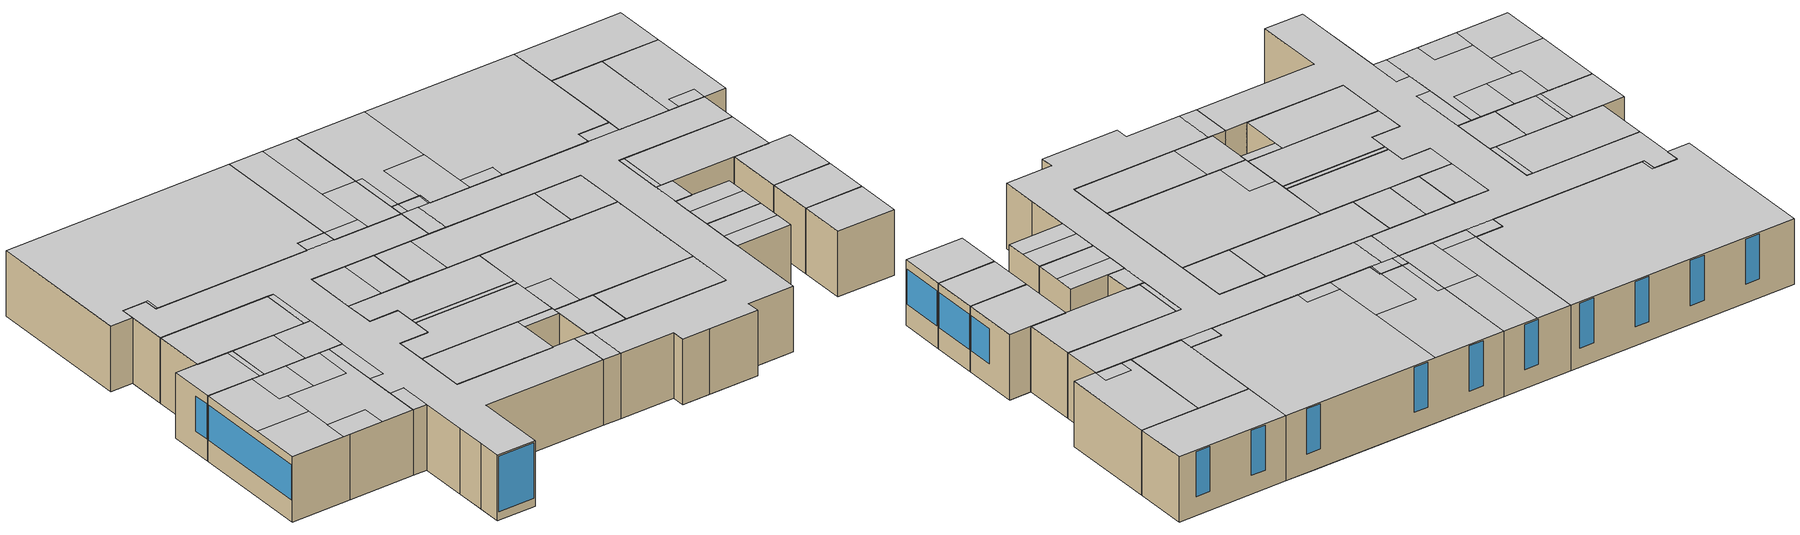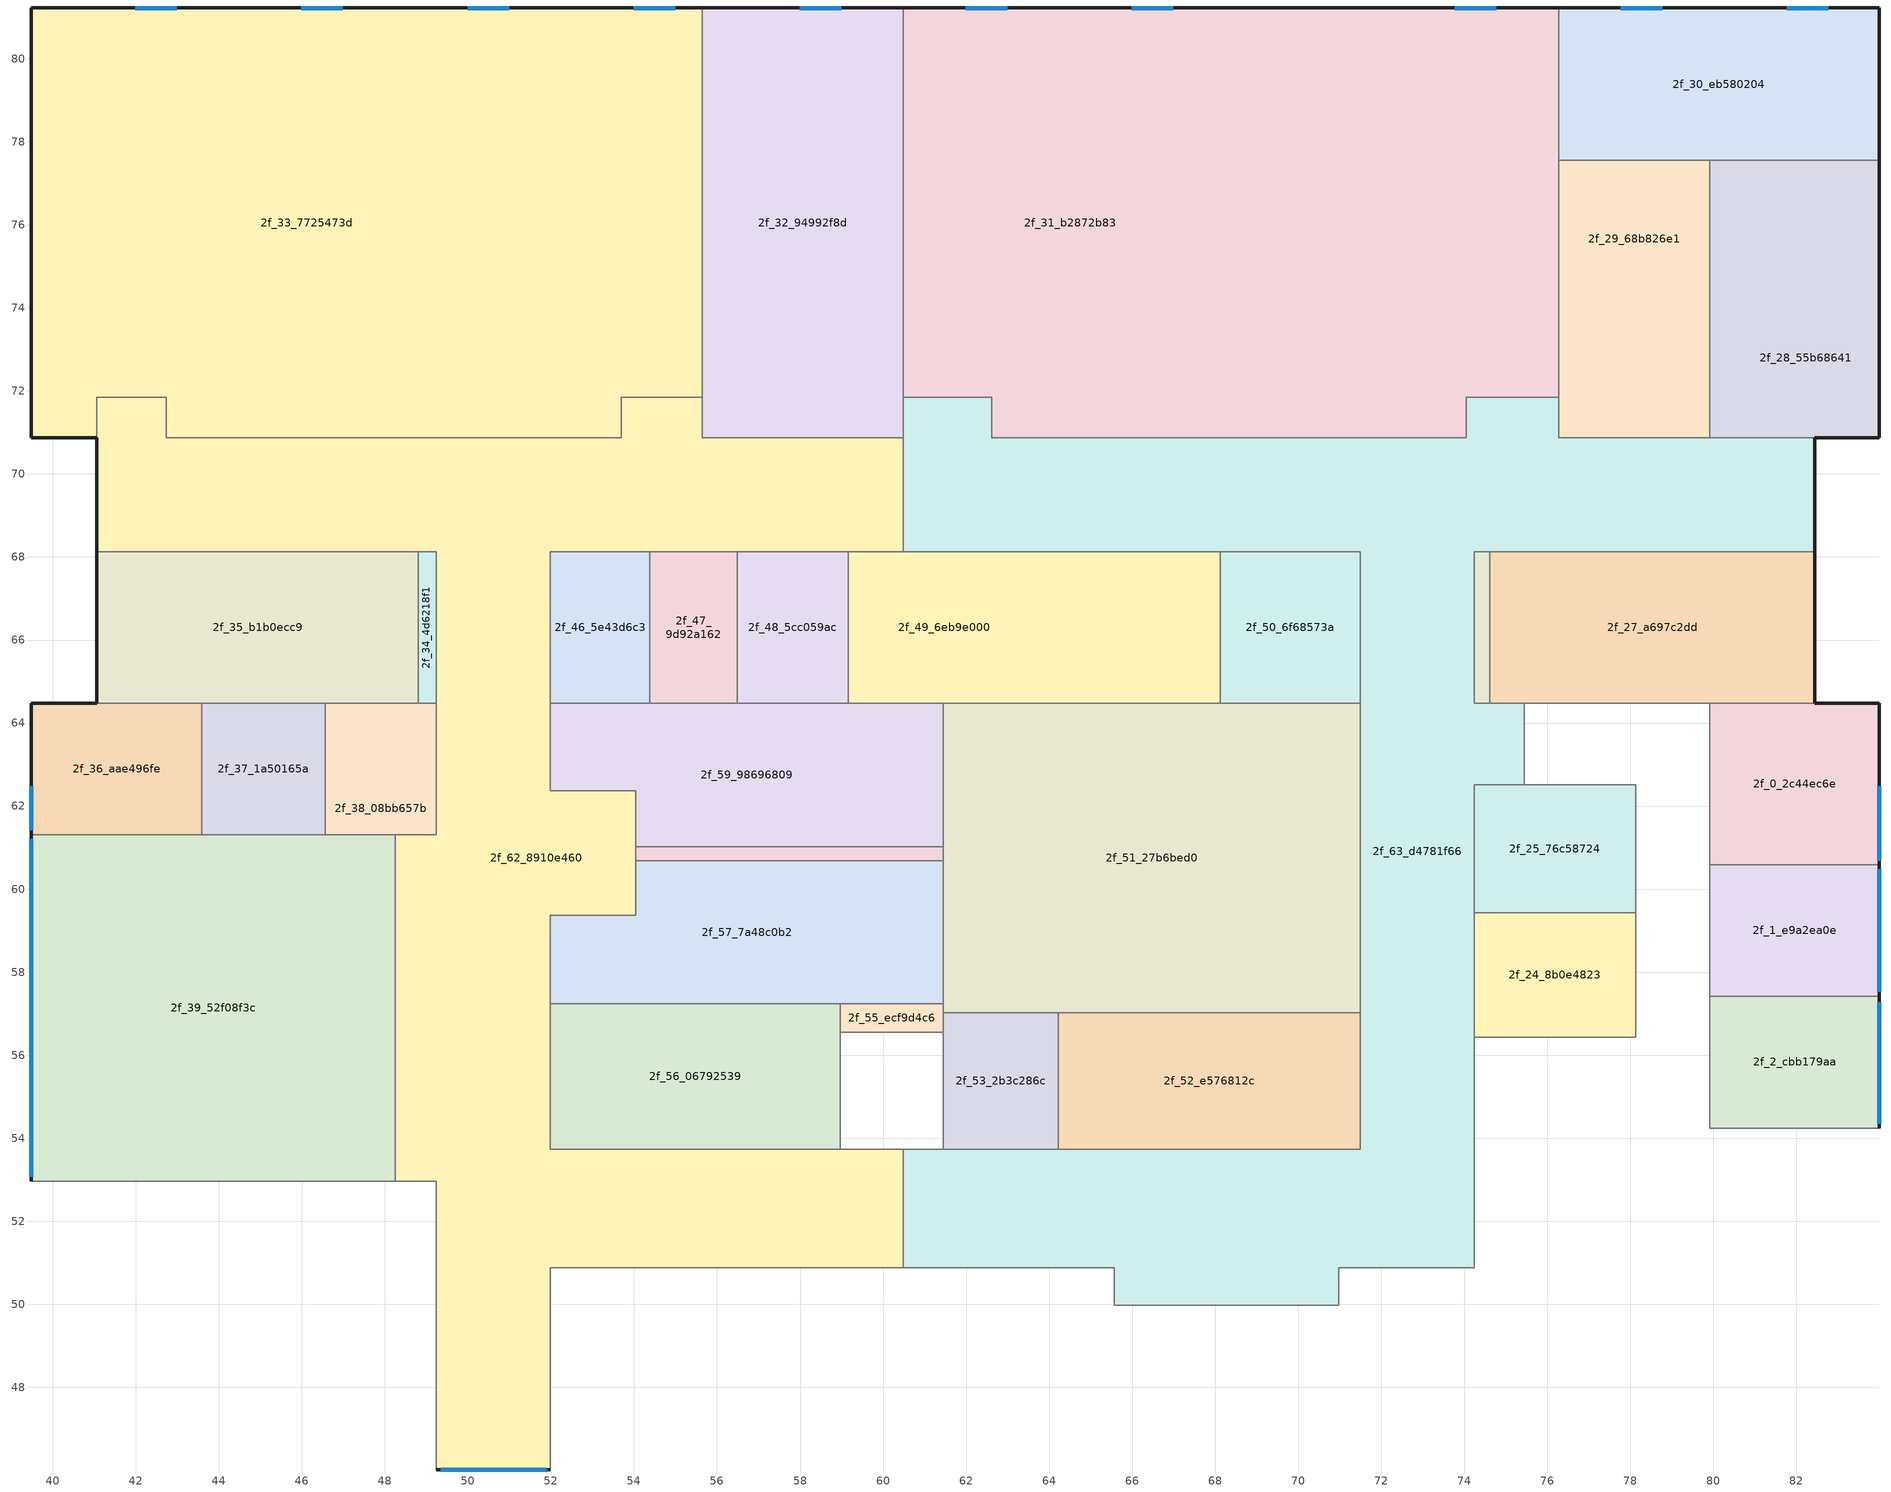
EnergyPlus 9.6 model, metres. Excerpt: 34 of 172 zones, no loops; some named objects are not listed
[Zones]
2f_0_2c44ec6e
 floor to 1f_14_69643016 (Generic Interior Floor): 83.99,64.48 83.99,60.58 79.92,60.58 79.92,64.48 z4.5
 wall outside (Generic Exterior Wall): 83.99,60.58 83.99,64.48 82.45,64.48 z4.5:9
 wall to 2f_66_c43f06d3 (Generic Interior Wall): 79.92,64.48 79.92,60.58 z4.5:9
 wall to 2f_27_a697c2dd (Generic Interior Wall): 82.45,64.48 79.92,64.48 z4.5:9
 wall to 2f_1_e9a2ea0e (Generic Interior Wall): 79.92,60.58 83.99,60.58 z4.5:9
 window (Generic Double Pane): 83.99,60.68 83.99,62.48 z6:8.4
 ceiling to 3f_7_b5a89e39 (Generic Interior Ceiling): 79.92,64.48 79.92,60.58 83.99,60.58 83.99,64.48 z9
2f_1_e9a2ea0e
 floor to 1f_14_69643016 (Generic Interior Floor): 83.99,60.58 83.99,57.42 79.92,57.42 79.92,60.58 z4.5
 wall outside (Generic Exterior Wall): 83.99,57.42 83.99,60.58 z4.5:9
 wall to 2f_66_c43f06d3 (Generic Interior Wall): 79.92,60.58 79.92,57.42 z4.5:9
 wall to 2f_2_cbb179aa (Generic Interior Wall): 79.92,57.42 83.99,57.42 z4.5:9
 window (Generic Double Pane): 83.99,57.52 83.99,60.48 z6:8.4
 ceiling to 3f_7_b5a89e39 (Generic Interior Ceiling): 79.92,60.58 79.92,57.42 83.99,57.42 83.99,60.58 z9
2f_24_8b0e4823
 floor to 1f_14_69643016 (Generic Interior Floor): 78.13,59.43 78.13,56.43 74.24,56.43 74.24,59.43 z4.5
 wall to 2f_23_38d9b98e (Generic Interior Wall): 74.24,56.43 78.13,56.43 z4.5:9
 wall to 2f_66_c43f06d3 (Generic Interior Wall): 78.13,56.43 78.13,59.43 z4.5:9
 wall to 2f_63_d4781f66 (Generic Interior Wall): 74.24,59.43 74.24,56.43 z4.5:9
 wall to 2f_25_76c58724 (Generic Interior Wall): 78.13,59.43 74.24,59.43 z4.5:9
 ceiling to 3f_15_cd5c4195 (Generic Interior Ceiling): 74.24,57.76 74.24,56.43 78.13,56.43 78.13,57.76 z9
 ceiling to 3f_14_a84b4bba (Generic Interior Ceiling): 74.24,59.43 74.24,57.76 78.13,57.76 78.13,59.43 z9
2f_25_76c58724
 floor to 1f_14_69643016 (Generic Interior Floor): 78.13,62.52 78.13,59.43 74.24,59.43 74.24,62.52 z4.5
 wall to 2f_66_c43f06d3 (Generic Interior Wall): 78.13,59.43 78.13,62.52 75.44,62.52 z4.5:9
 wall to 2f_63_d4781f66 (Generic Interior Wall): 75.44,62.52 74.24,62.52 74.24,59.43 z4.5:9
 ceiling to 3f_14_a84b4bba (Generic Interior Ceiling): 74.24,61.11 74.24,59.43 78.13,59.43 78.13,61.11 z9
 ceiling to 3f_13_a8339ffe (Generic Interior Ceiling): 74.24,62.52 74.24,61.11 78.13,61.11 78.13,62.52 z9
2f_26_f5a73eac
 floor to 1f_0_721d632a (Generic Interior Floor): 74.61,68.12 74.61,64.48 74.24,64.48 74.24,68.12 z4.5
 wall to 2f_63_d4781f66 (Generic Interior Wall): 74.61,68.12 74.24,68.12 74.24,64.48 74.61,64.48 z4.5:9
 wall to 2f_27_a697c2dd (Generic Interior Wall): 74.61,64.48 74.61,68.12 z4.5:9
 ceiling to 3f_12_142ff9e6 (Generic Interior Ceiling): 74.24,68.12 74.24,64.48 74.61,64.48 74.61,68.12 z9
2f_27_a697c2dd
 floor to 1f_9_00f1136c (Generic Interior Floor): 82.45,68.12 82.45,64.48 74.61,64.48 74.61,68.12 z4.5
 wall outside (Generic Exterior Wall): 82.45,64.48 82.45,68.12 z4.5:9
 wall to 2f_66_c43f06d3 (Generic Interior Wall): 75.44,64.48 79.92,64.48 z4.5:9
 wall to 2f_63_d4781f66 (Generic Interior Wall): 82.45,68.12 74.61,68.12 / 74.61,64.48 75.44,64.48 z4.5:9
 ceiling to 3f_6_537cc057 (Generic Interior Ceiling): 74.61,68.12 74.61,64.48 82.45,64.48 82.45,68.12 z9
2f_28_55b68641
 floor to 1f_8_ad89cbb2 (Generic Interior Floor): 80.46,74.72 80.46,70.87 79.92,70.87 79.92,74.72 z4.5
 floor to 1f_7_2f79a048 (Generic Interior Floor): 83.99,74.72 83.99,70.87 80.46,70.87 80.46,74.72 z4.5
 floor to 1f_2_740bd7d4 (Generic Interior Floor): 83.99,77.55 83.99,74.72 79.92,74.72 79.92,77.55 z4.5
 wall outside (Generic Exterior Wall): 82.45,70.87 83.99,70.87 83.99,77.55 z4.5:9
 wall to 2f_63_d4781f66 (Generic Interior Wall): 79.92,70.87 82.45,70.87 z4.5:9
 wall to 2f_30_eb580204 (Generic Interior Wall): 83.99,77.55 79.92,77.55 z4.5:9
 wall to 2f_29_68b826e1 (Generic Interior Wall): 79.92,77.55 79.92,70.87 z4.5:9
 ceiling to 3f_70_3918eaf2 (Generic Interior Ceiling): 80.59,71.85 80.59,70.87 82.45,70.87 82.45,71.85 z9
 ceiling to 3f_4_bc392ee3 (Generic Interior Ceiling): 79.92,77.55 79.92,70.87 80.59,70.87 80.59,71.85 82.45,71.85 82.45,70.87 83.99,70.87 83.99,77.55 z9
2f_29_68b826e1
 floor to 1f_8_ad89cbb2 (Generic Interior Floor): 79.92,74.72 79.92,70.87 77.31,70.87 77.31,74.72 z4.5
 floor to 1f_2_740bd7d4 (Generic Interior Floor): 79.92,77.55 79.92,74.72 77.31,74.72 77.31,73.77 76.27,73.77 76.27,77.55 z4.5
 floor to 1f_1_b5ef0d72 (Generic Interior Floor): 77.31,73.77 77.31,70.87 76.27,70.87 76.27,73.77 z4.5
 wall to 2f_63_d4781f66 (Generic Interior Wall): 76.27,71.85 76.27,70.87 79.92,70.87 z4.5:9
 wall to 2f_31_b2872b83 (Generic Interior Wall): 76.27,77.55 76.27,71.85 z4.5:9
 wall to 2f_30_eb580204 (Generic Interior Wall): 79.92,77.55 76.27,77.55 z4.5:9
 ceiling to 3f_4_bc392ee3 (Generic Interior Ceiling): 76.27,77.55 76.27,70.87 79.92,70.87 79.92,77.55 z9
2f_2_cbb179aa
 floor to 1f_14_69643016 (Generic Interior Floor): 83.99,57.42 83.99,54.24 79.92,54.24 79.92,57.42 z4.5
 wall outside (Generic Exterior Wall): 83.99,54.24 83.99,57.42 z4.5:9
 wall to 2f_66_c43f06d3 (Generic Interior Wall): 79.92,57.42 79.92,54.24 z4.5:9
 wall to 2f_3_d0e357ac (Generic Interior Wall): 79.92,54.24 83.99,54.24 z4.5:9
 window (Generic Double Pane): 83.99,54.34 83.99,57.28 z6:8.4
 ceiling to 3f_28_66fc2f61 (Generic Interior Ceiling): 79.92,57.42 79.92,54.24 83.99,54.24 83.99,57.42 z9
2f_30_eb580204
 floor to 1f_2_740bd7d4 (Generic Interior Floor): 83.99,81.22 83.99,77.55 76.27,77.55 76.27,81.22 z4.5
 wall outside (Generic Exterior Wall): 83.99,77.55 83.99,81.22 76.27,81.22 z4.5:9
 wall to 2f_31_b2872b83 (Generic Interior Wall): 76.27,81.22 76.27,77.55 z4.5:9
 window (Generic Double Pane): 78.77,81.22 77.77,81.22 / 82.77,81.22 81.77,81.22 z5.8:8.9
 ceiling to 3f_4_bc392ee3 (Generic Interior Ceiling): 76.27,81.22 76.27,77.55 83.99,77.55 83.99,81.22 z9
2f_31_b2872b83
 floor outside (Generic Exposed Floor): 74.24,81.22 74.24,79.75 68.52,79.75 68.52,81.22 z4.5
 floor to 1f_24_c97268db (Generic Interior Floor): 74.24,79.75 74.24,71.85 74.05,71.85 74.05,70.87 71.49,70.87 71.49,79.75 z4.5; 68.52,71.85 68.52,70.87 66.47,70.87 66.47,71.85 z4.5
 floor to 1f_5_2b956f26 (Generic Interior Floor): 71.49,76.05 71.49,70.87 68.52,70.87 68.52,76.05 z4.5
 floor to 1f_4_7acfb50a (Generic Interior Floor): 71.49,79.75 71.49,76.05 68.52,76.05 68.52,79.75 z4.5
 floor to 1f_3_eda9d2f8 (Generic Interior Floor): 68.52,81.22 68.52,71.85 66.47,71.85 66.47,70.87 62.61,70.87 62.61,71.85 60.49,71.85 60.49,81.22 z4.5
 floor to 1f_2_740bd7d4 (Generic Interior Floor): 76.27,81.22 76.27,73.77 74.24,73.77 74.24,81.22 z4.5
 floor to 1f_1_b5ef0d72 (Generic Interior Floor): 76.27,73.77 76.27,71.85 74.24,71.85 74.24,73.77 z4.5
 wall outside (Generic Exterior Wall): 76.27,81.22 60.49,81.22 z4.5:9
 wall to 2f_63_d4781f66 (Generic Interior Wall): 60.49,71.85 62.61,71.85 62.61,70.87 74.05,70.87 74.05,71.85 76.27,71.85 z4.5:9
 wall to 2f_32_94992f8d (Generic Interior Wall): 60.49,81.22 60.49,71.85 z4.5:9
 window (Generic Double Pane): 66.99,81.22 65.99,81.22 / 74.77,81.22 73.77,81.22 / 62.99,81.22 61.99,81.22 z5.8:8.9
 ceiling to 3f_69_bcc2ee22 (Generic Interior Ceiling): 62.52,75.33 62.52,71.85 62.61,71.85 62.61,70.87 65.45,70.87 65.45,75.33 z9
 ceiling to 3f_5_6fecf3f8 (Generic Interior Ceiling): 60.49,75.33 60.49,71.85 60.96,71.85 60.96,75.33 z9
 ceiling to 3f_4_bc392ee3 (Generic Interior Ceiling): 65.45,81.22 65.45,71.85 67.86,71.85 67.86,70.87 74.05,70.87 74.05,71.85 76.27,71.85 76.27,81.22 z9
 ceiling to 3f_3_fd6c4bbb (Generic Interior Ceiling): 60.49,81.22 60.49,75.33 60.96,75.33 60.96,71.85 62.52,71.85 62.52,75.33 65.45,75.33 65.45,81.22 z9
 ceiling to 3f_70_3918eaf2 (Generic Interior Ceiling): 65.45,71.85 65.45,70.87 67.86,70.87 67.86,71.85 z9
2f_32_94992f8d
 floor to 1f_3_eda9d2f8 (Generic Interior Floor): 60.49,81.22 60.49,70.87 55.64,70.87 55.64,81.22 z4.5
 wall outside (Generic Exterior Wall): 60.49,81.22 55.64,81.22 z4.5:9
 wall to 2f_63_d4781f66 (Generic Interior Wall): 60.49,70.87 60.49,71.85 z4.5:9
 wall to 2f_62_8910e460 (Generic Interior Wall): 55.64,71.85 55.64,70.87 60.49,70.87 z4.5:9
 wall to 2f_33_7725473d (Generic Interior Wall): 55.64,81.22 55.64,71.85 z4.5:9
 window (Generic Double Pane): 58.99,81.22 57.99,81.22 z5.8:8.9
 ceiling to 3f_68_425eadfa (Generic Interior Ceiling): 55.64,71.85 55.64,70.87 58.07,70.87 58.07,71.85 z9
 ceiling to 3f_5_6fecf3f8 (Generic Interior Ceiling): 58.07,75.33 58.07,70.87 60.49,70.87 60.49,75.33 z9
 ceiling to 3f_3_fd6c4bbb (Generic Interior Ceiling): 58.07,81.22 58.07,75.33 60.49,75.33 60.49,81.22 z9
 ceiling to 3f_0_60ae3111 (Generic Interior Ceiling): 55.64,81.22 55.64,71.85 58.07,71.85 58.07,81.22 z9
2f_33_7725473d
 floor to 1f_28_cb51183d (Generic Interior Floor): 53.69,71.85 53.69,70.87 51.02,70.87 51.02,71.85 z4.5
 floor to 1f_16_c1127ea2 (Generic Interior Floor): 52.75,81.22 52.75,71.85 51.02,71.85 51.02,70.87 42.73,70.87 42.73,71.85 41.06,71.85 41.06,70.87 39.49,70.87 39.49,81.22 z4.5
 floor to 1f_3_eda9d2f8 (Generic Interior Floor): 55.64,81.22 55.64,71.85 52.75,71.85 52.75,81.22 z4.5
 wall outside (Generic Exterior Wall): 55.64,81.22 39.49,81.22 39.49,70.87 41.06,70.87 z4.5:9
 wall to 2f_62_8910e460 (Generic Interior Wall): 41.06,70.87 41.06,71.85 42.73,71.85 42.73,70.87 53.69,70.87 53.69,71.85 55.64,71.85 z4.5:9
 window (Generic Double Pane): 54.99,81.22 53.99,81.22 / 46.99,81.22 45.99,81.22 / 50.99,81.22 49.99,81.22 / 42.99,81.22 41.99,81.22 z5.8:8.9
 ceiling to 3f_68_425eadfa (Generic Interior Ceiling): 42.73,71.85 42.73,70.87 42.89,70.87 42.89,71.85 z9
 ceiling to 3f_0_60ae3111 (Generic Interior Ceiling): 39.49,81.22 39.49,70.87 41.06,70.87 41.06,71.85 42.89,71.85 42.89,70.87 53.69,70.87 53.69,71.85 55.64,71.85 55.64,81.22 z9
2f_34_4d6218f1
 floor to 1f_18_df39de07 (Generic Interior Floor): 49.24,68.12 49.24,64.48 48.8,64.48 48.8,68.12 z4.5
 wall to 2f_62_8910e460 (Generic Interior Wall): 49.24,64.48 49.24,68.12 48.8,68.12 z4.5:9
 wall to 2f_38_08bb657b (Generic Interior Wall): 48.8,64.48 49.24,64.48 z4.5:9
 wall to 2f_35_b1b0ecc9 (Generic Interior Wall): 48.8,68.12 48.8,64.48 z4.5:9
 ceiling to 3f_53_30296aea (Generic Interior Ceiling): 48.8,68.12 48.8,64.48 49.24,64.48 49.24,68.12 z9
2f_35_b1b0ecc9
 floor to 1f_17_e9d198da (Generic Interior Floor): 48.8,68.12 48.8,64.48 41.06,64.48 41.06,68.12 z4.5
 wall outside (Generic Exterior Wall): 41.06,68.12 41.06,64.48 z4.5:9
 wall to 2f_62_8910e460 (Generic Interior Wall): 48.8,68.12 41.06,68.12 z4.5:9
 wall to 2f_38_08bb657b (Generic Interior Wall): 46.56,64.48 48.8,64.48 z4.5:9
 wall to 2f_37_1a50165a (Generic Interior Wall): 43.59,64.48 46.56,64.48 z4.5:9
 wall to 2f_36_aae496fe (Generic Interior Wall): 41.06,64.48 43.59,64.48 z4.5:9
 ceiling to 3f_1_420a26d6 (Generic Interior Ceiling): 41.06,68.12 41.06,64.48 48.8,64.48 48.8,68.12 z9
2f_36_aae496fe
 floor to 1f_19_08eda893 (Generic Interior Floor): 43.59,64.48 43.59,61.31 39.49,61.31 39.49,64.48 z4.5
 wall outside (Generic Exterior Wall): 41.06,64.48 39.49,64.48 39.49,61.31 z4.5:9
 wall to 2f_39_52f08f3c (Generic Interior Wall): 39.49,61.31 43.59,61.31 z4.5:9
 wall to 2f_37_1a50165a (Generic Interior Wall): 43.59,61.31 43.59,64.48 z4.5:9
 window (Generic Double Pane): 39.49,62.48 39.49,61.41 z6:8.4
 ceiling to 3f_51_acb5e085 (Generic Interior Ceiling): 43.24,64.48 43.24,61.31 43.59,61.31 43.59,64.48 z9
 ceiling to 3f_2_65a14252 (Generic Interior Ceiling): 39.49,64.48 39.49,61.31 43.24,61.31 43.24,64.48 z9
2f_37_1a50165a
 floor to 1f_19_08eda893 (Generic Interior Floor): 46.56,64.48 46.56,61.31 43.59,61.31 43.59,64.48 z4.5
 wall to 2f_39_52f08f3c (Generic Interior Wall): 43.59,61.31 46.56,61.31 z4.5:9
 wall to 2f_38_08bb657b (Generic Interior Wall): 46.56,61.31 46.56,64.48 z4.5:9
 ceiling to 3f_51_acb5e085 (Generic Interior Ceiling): 43.59,64.48 43.59,61.31 46.56,61.31 46.56,64.48 z9
2f_38_08bb657b
 floor to 1f_28_cb51183d (Generic Interior Floor): 49.24,64.48 49.24,62.37 48.25,62.37 48.25,64.48 z4.5
 floor to 1f_19_08eda893 (Generic Interior Floor): 48.25,64.48 48.25,62.37 49.24,62.37 49.24,61.31 46.56,61.31 46.56,64.48 z4.5
 wall to 2f_62_8910e460 (Generic Interior Wall): 48.25,61.31 49.24,61.31 49.24,64.48 z4.5:9
 wall to 2f_39_52f08f3c (Generic Interior Wall): 46.56,61.31 48.25,61.31 z4.5:9
 ceiling to 3f_51_acb5e085 (Generic Interior Ceiling): 46.56,64.48 46.56,61.31 49.24,61.31 49.24,64.48 z9
2f_39_52f08f3c
 floor to 1f_19_08eda893 (Generic Interior Floor): 48.25,61.31 48.25,52.97 39.49,52.97 39.49,61.31 z4.5
 wall outside (Generic Exterior Wall): 39.49,61.31 39.49,52.97 z4.5:9
 wall to 2f_62_8910e460 (Generic Interior Wall): 48.25,52.97 48.25,61.31 z4.5:9
 wall to 2f_41_8b3202d1 (Generic Interior Wall): 43.69,52.97 48.25,52.97 z4.5:9
 wall to 2f_40_1e017a95 (Generic Interior Wall): 39.49,52.97 43.69,52.97 z4.5:9
 window (Generic Double Pane): 39.49,61.21 39.49,53.07 z6:8.4
 ceiling to 3f_52_56d197a9 (Generic Interior Ceiling): 45.14,61.31 45.14,58.57 47.52,58.57 47.52,61.31 z9
 ceiling to 3f_50_e89ffcdf (Generic Interior Ceiling): 42.68,61.31 42.68,58.57 45.14,58.57 45.14,61.31 z9
 ceiling to 3f_49_8464eade (Generic Interior Ceiling): 39.49,61.31 39.49,56.45 43.24,56.45 43.24,58.57 42.68,58.57 42.68,61.31 z9
 ceiling to 3f_48_b611fe26 (Generic Interior Ceiling): 43.24,54.64 43.24,52.97 46.02,52.97 46.02,54.64 z9
 ceiling to 3f_47_1f144553 (Generic Interior Ceiling): 39.49,56.45 39.49,52.97 43.24,52.97 43.24,56.45 z9
 ceiling to 3f_44_12f678fb (Generic Interior Ceiling): 43.24,58.57 43.24,54.64 46.02,54.64 46.02,52.97 48.25,52.97 48.25,61.31 47.52,61.31 47.52,58.57 z9
2f_46_5e43d6c3
 floor to 1f_27_53f8e51e (Generic Interior Floor): 54.39,68.12 54.39,64.48 51.98,64.48 51.98,68.12 z4.5
 wall to 2f_62_8910e460 (Generic Interior Wall): 54.39,68.12 51.98,68.12 51.98,64.48 z4.5:9
 wall to 2f_59_98696809 (Generic Interior Wall): 51.98,64.48 54.39,64.48 z4.5:9
 wall to 2f_47_9d92a162 (Generic Interior Wall): 54.39,64.48 54.39,68.12 z4.5:9
 ceiling to 3f_8_0df45168 (Generic Interior Ceiling): 51.98,68.12 51.98,64.48 54.39,64.48 54.39,68.12 z9
2f_47_9d92a162
 floor to 1f_13_499328c2 (Generic Interior Floor): 56.49,68.12 56.49,64.48 54.39,64.48 54.39,68.12 z4.5
 wall to 2f_62_8910e460 (Generic Interior Wall): 56.49,68.12 54.39,68.12 z4.5:9
 wall to 2f_59_98696809 (Generic Interior Wall): 54.39,64.48 56.49,64.48 z4.5:9
 wall to 2f_48_5cc059ac (Generic Interior Wall): 56.49,64.48 56.49,68.12 z4.5:9
 ceiling to 3f_9_059c00e5 (Generic Interior Ceiling): 54.39,68.12 54.39,64.48 56.49,64.48 56.49,68.12 z9
2f_48_5cc059ac
 floor to 1f_12_3d2b5e8a (Generic Interior Floor): 59.16,68.12 59.16,64.48 56.49,64.48 56.49,68.12 z4.5
 wall to 2f_62_8910e460 (Generic Interior Wall): 59.16,68.12 56.49,68.12 z4.5:9
 wall to 2f_59_98696809 (Generic Interior Wall): 56.49,64.48 59.16,64.48 z4.5:9
 wall to 2f_49_6eb9e000 (Generic Interior Wall): 59.16,64.48 59.16,68.12 z4.5:9
 ceiling to 3f_10_55d34f83 (Generic Interior Ceiling): 56.49,68.12 56.49,64.48 59.16,64.48 59.16,68.12 z9
2f_49_6eb9e000
 floor to 1f_15_c9792850 (Generic Interior Floor): 68.12,68.12 68.12,64.48 67.05,64.48 67.05,68.12 z4.5
 floor to 1f_12_3d2b5e8a (Generic Interior Floor): 59.38,68.12 59.38,64.48 59.16,64.48 59.16,68.12 z4.5
 floor to 1f_11_a98239e7 (Generic Interior Floor): 63.56,68.12 63.56,64.48 59.38,64.48 59.38,68.12 z4.5
 floor to 1f_10_44a8318a (Generic Interior Floor): 67.05,68.12 67.05,64.48 63.56,64.48 63.56,68.12 z4.5
 wall to 2f_50_6f68573a (Generic Interior Wall): 68.12,64.48 68.12,68.12 z4.5:9
 wall to 2f_63_d4781f66 (Generic Interior Wall): 68.12,68.12 60.49,68.12 z4.5:9
 wall to 2f_62_8910e460 (Generic Interior Wall): 60.49,68.12 59.16,68.12 z4.5:9
 wall to 2f_59_98696809 (Generic Interior Wall): 59.16,64.48 61.45,64.48 z4.5:9
 wall to 2f_51_27b6bed0 (Generic Interior Wall): 61.45,64.48 68.12,64.48 z4.5:9
 ceiling to 3f_67_82067bc2 (Generic Interior Ceiling): 59.16,68.12 59.16,64.48 68.12,64.48 68.12,68.12 z9
2f_50_6f68573a
 floor to 1f_15_c9792850 (Generic Interior Floor): 71.49,68.12 71.49,64.48 68.12,64.48 68.12,68.12 z4.5
 wall to 2f_63_d4781f66 (Generic Interior Wall): 71.49,64.48 71.49,68.12 68.12,68.12 z4.5:9
 wall to 2f_51_27b6bed0 (Generic Interior Wall): 68.12,64.48 71.49,64.48 z4.5:9
 ceiling to 3f_66_1a1ca4d0 (Generic Interior Ceiling): 68.12,68.12 68.12,64.48 71.49,64.48 71.49,68.12 z9
2f_51_27b6bed0
 floor to 1f_32_a3285121 (Generic Interior Floor): 71.49,64.48 71.49,57.02 61.45,57.02 61.45,64.48 z4.5
 wall to 2f_53_2b3c286c (Generic Interior Wall): 61.45,57.02 64.22,57.02 z4.5:9
 wall to 2f_52_e576812c (Generic Interior Wall): 64.22,57.02 71.49,57.02 z4.5:9
 wall to 2f_63_d4781f66 (Generic Interior Wall): 71.49,57.02 71.49,64.48 z4.5:9
 wall to 2f_59_98696809 (Generic Interior Wall): 61.45,64.48 61.45,61.02 z4.5:9
 wall to 2f_58_a203ff30 (Generic Interior Wall): 61.45,61.02 61.45,60.68 z4.5:9
 wall to 2f_57_7a48c0b2 (Generic Interior Wall): 61.45,60.68 61.45,57.24 z4.5:9
 wall to 2f_55_ecf9d4c6 (Generic Interior Wall): 61.45,57.24 61.45,57.02 z4.5:9
 ceiling to 3f_65_810e97b0 (Generic Interior Ceiling): 61.45,64.48 61.45,59.96 63.33,59.96 63.33,57.02 71.49,57.02 71.49,64.48 z9
 ceiling to 3f_60_b07fc0cc (Generic Interior Ceiling): 61.45,59.96 61.45,57.02 63.33,57.02 63.33,59.96 z9
2f_52_e576812c
 floor to 1f_22_cedd01fd (Generic Interior Floor): 71.49,57.02 71.49,53.74 64.22,53.74 64.22,57.02 z4.5
 wall to 2f_63_d4781f66 (Generic Interior Wall): 64.22,53.74 71.49,53.74 71.49,57.02 z4.5:9
 wall to 2f_53_2b3c286c (Generic Interior Wall): 64.22,57.02 64.22,53.74 z4.5:9
 ceiling to 3f_64_7eab0ab8 (Generic Interior Ceiling): 64.22,57.02 64.22,53.74 71.49,53.74 71.49,57.02 z9
2f_53_2b3c286c
 floor to 1f_23_ea3117e3 (Generic Interior Floor): 64.22,57.02 64.22,53.74 61.45,53.74 61.45,57.02 z4.5
 wall to 2f_63_d4781f66 (Generic Interior Wall): 61.45,53.74 64.22,53.74 z4.5:9
 wall to 2f_55_ecf9d4c6 (Generic Interior Wall): 61.45,57.02 61.45,56.55 z4.5:9
 wall to 2f_54_8aa79415 (Generic Interior Wall): 61.45,56.55 61.45,53.74 z4.5:9
 ceiling to 3f_56_7c3dd54d (Generic Interior Ceiling): 61.45,57.02 61.45,53.74 64.22,53.74 64.22,57.02 z9
2f_55_ecf9d4c6
 floor to 1f_33_8fa3e76b (Generic Interior Floor): 61.45,57.24 61.45,56.55 58.97,56.55 58.97,57.24 z4.5
 wall to 2f_54_8aa79415 (Generic Interior Wall): 58.97,56.55 61.45,56.55 z4.5:9
 wall to 2f_57_7a48c0b2 (Generic Interior Wall): 61.45,57.24 58.97,57.24 z4.5:9
 wall to 2f_56_06792539 (Generic Interior Wall): 58.97,57.24 58.97,56.55 z4.5:9
 ceiling to 3f_57_82066753 (Generic Interior Ceiling): 58.97,57.24 58.97,56.55 61.45,56.55 61.45,57.24 z9
2f_56_06792539
 floor to 1f_26_ce2f4899 (Generic Interior Floor): 58.97,57.24 58.97,53.74 51.98,53.74 51.98,57.24 z4.5
 wall to 2f_54_8aa79415 (Generic Interior Wall): 58.97,53.74 58.97,56.55 z4.5:9
 wall to 2f_62_8910e460 (Generic Interior Wall): 51.98,57.24 51.98,53.74 58.97,53.74 z4.5:9
 wall to 2f_57_7a48c0b2 (Generic Interior Wall): 58.97,57.24 51.98,57.24 z4.5:9
 ceiling to 3f_54_288804b1 (Generic Interior Ceiling): 51.98,57.24 51.98,53.74 58.97,53.74 58.97,57.24 z9
2f_57_7a48c0b2
 floor to 1f_31_1114933a (Generic Interior Floor): 61.45,60.68 61.45,57.24 51.98,57.24 51.98,59.37 54.04,59.37 54.04,60.68 z4.5
 wall to 2f_62_8910e460 (Generic Interior Wall): 54.04,60.68 54.04,59.37 51.98,59.37 51.98,57.24 z4.5:9
 wall to 2f_58_a203ff30 (Generic Interior Wall): 61.45,60.68 54.04,60.68 z4.5:9
 ceiling to 3f_58_94c79e3f (Generic Interior Ceiling): 51.98,59.37 51.98,57.24 61.45,57.24 61.45,60.68 54.04,60.68 54.04,59.37 z9
2f_58_a203ff30
 floor to 1f_30_0a7b2df7 (Generic Interior Floor): 61.45,61.02 61.45,60.68 54.04,60.68 54.04,61.02 z4.5
 wall to 2f_62_8910e460 (Generic Interior Wall): 54.04,61.02 54.04,60.68 z4.5:9
 wall to 2f_59_98696809 (Generic Interior Wall): 61.45,61.02 54.04,61.02 z4.5:9
 ceiling to 3f_55_6b203f2f (Generic Interior Ceiling): 54.04,61.02 54.04,60.68 61.45,60.68 61.45,61.02 z9
2f_59_98696809
 floor to 1f_29_7707206c (Generic Interior Floor): 61.45,64.48 61.45,61.02 54.04,61.02 54.04,62.37 51.98,62.37 51.98,64.48 z4.5
 wall to 2f_62_8910e460 (Generic Interior Wall): 51.98,64.48 51.98,62.37 54.04,62.37 54.04,61.02 z4.5:9
 ceiling to 3f_11_93aaacd0 (Generic Interior Ceiling): 51.98,64.48 51.98,62.37 54.04,62.37 54.04,61.02 61.45,61.02 61.45,64.48 z9
2f_62_8910e460
 floor to 1f_28_cb51183d (Generic Interior Floor): 60.49,70.87 60.49,68.12 51.98,68.12 51.98,62.37 54.04,62.37 54.04,59.37 51.98,59.37 51.98,53.74 60.49,53.74 60.49,50.87 51.98,50.87 51.98,49.67 49.24,49.67 49.24,52.97 48.25,52.97 48.25,53.34 49.24,53.34 49.24,68.12 41.06,68.12 41.06,71.85 42.73,71.85 42.73,70.87 53.69,70.87 53.69,71.85 54.53,71.85 54.53,70.87 z4.5
 floor to 1f_21_930785c6 (Generic Interior Floor): 51.98,49.67 51.98,46.01 49.24,46.01 49.24,49.67 z4.5
 floor to 1f_19_08eda893 (Generic Interior Floor): 49.24,61.31 49.24,53.34 48.25,53.34 48.25,61.31 z4.5
 floor to 1f_3_eda9d2f8 (Generic Interior Floor): 55.64,71.85 55.64,70.87 54.53,70.87 54.53,71.85 z4.5
 wall outside (Generic Exterior Wall): 49.24,46.01 51.98,46.01 / 41.06,70.87 41.06,68.12 z4.5:9
 wall to 2f_61_c6d9b8e1 (Generic Interior Wall): 49.24,49.67 49.24,47.67 z4.5:9
 wall to 2f_60_8e3e5459 (Generic Interior Wall): 51.98,46.01 51.98,50.87 60.49,50.87 z4.5:9
 wall to 2f_54_8aa79415 (Generic Interior Wall): 60.49,53.74 58.97,53.74 z4.5:9
 wall to 2f_41_8b3202d1 (Generic Interior Wall): 48.25,52.97 49.24,52.97 49.24,49.67 z4.5:9
 wall to 2f_65_f9c79bdc (Generic Interior Wall): 49.24,47.67 49.24,46.01 z4.5:9
 wall to 2f_63_d4781f66 (Generic Interior Wall): 60.49,50.87 60.49,53.74 / 60.49,68.12 60.49,70.87 z4.5:9
 window (Generic Double Pane): 49.34,46.01 51.88,46.01 z5.1:8.9
 ceiling to 3f_68_425eadfa (Generic Interior Ceiling): 41.06,71.85 41.06,68.12 49.24,68.12 49.24,57.24 48.25,57.24 48.25,55.27 49.24,55.27 49.24,46.01 51.98,46.01 51.98,50.87 60.49,50.87 60.49,53.74 51.98,53.74 51.98,59.37 54.04,59.37 54.04,62.37 51.98,62.37 51.98,68.12 60.49,68.12 60.49,70.87 42.73,70.87 42.73,71.85 z9
 ceiling to 3f_44_12f678fb (Generic Interior Ceiling): 48.25,55.27 48.25,52.97 49.24,52.97 49.24,55.27 z9; 48.25,61.31 48.25,57.24 49.24,57.24 49.24,61.31 z9
 ceiling to 3f_0_60ae3111 (Generic Interior Ceiling): 53.69,71.85 53.69,70.87 55.64,70.87 55.64,71.85 z9
2f_63_d4781f66
 floor to 1f_24_c97268db (Generic Interior Floor): 82.45,70.87 82.45,68.12 74.24,68.12 74.24,64.48 75.44,64.48 75.44,62.52 74.24,62.52 74.24,50.87 68.1,50.87 68.1,49.97 65.57,49.97 65.57,50.87 60.49,50.87 60.49,53.74 71.49,53.74 71.49,68.12 60.49,68.12 60.49,70.87 74.05,70.87 74.05,71.85 74.24,71.85 74.24,70.87 z4.5
 floor to 1f_6_149c5766 (Generic Interior Floor): 70.98,50.87 70.98,49.97 68.1,49.97 68.1,50.87 z4.5
 floor to 1f_3_eda9d2f8 (Generic Interior Floor): 62.61,71.85 62.61,70.87 60.49,70.87 60.49,71.85 z4.5
 floor to 1f_1_b5ef0d72 (Generic Interior Floor): 76.27,71.85 76.27,70.87 74.24,70.87 74.24,71.85 z4.5
 wall outside (Generic Exterior Wall): 82.45,68.12 82.45,70.87 z4.5:9
 wall to 2f_60_8e3e5459 (Generic Interior Wall): 60.49,50.87 61.74,50.87 z4.5:9
 wall to 2f_23_38d9b98e (Generic Interior Wall): 74.24,53.43 74.24,56.43 z4.5:9
 wall to 2f_22_3e38e8a4 (Generic Interior Wall): 74.24,50.87 74.24,53.43 z4.5:9
 wall to 2f_54_8aa79415 (Generic Interior Wall): 61.45,53.74 60.49,53.74 z4.5:9
 wall to 2f_20_81351814 (Generic Interior Wall): 70.98,49.97 70.98,50.87 74.24,50.87 z4.5:9
 wall to 2f_19_8ede51c0 (Generic Interior Wall): 67.54,49.97 70.98,49.97 z4.5:9
 wall to 2f_15_ec85444e (Generic Interior Wall): 61.74,50.87 65.57,50.87 65.57,49.97 z4.5:9
 wall to 2f_66_c43f06d3 (Generic Interior Wall): 75.44,62.52 75.44,64.48 / 65.57,49.97 67.54,49.97 z4.5:9
 ceiling to 3f_70_3918eaf2 (Generic Interior Ceiling): 61.74,70.87 61.74,68.12 71.49,68.12 71.49,53.74 61.74,53.74 61.74,50.87 65.57,50.87 65.57,49.97 70.98,49.97 70.98,50.87 74.24,50.87 74.24,68.12 82.45,68.12 82.45,70.87 z9
 ceiling to 3f_69_bcc2ee22 (Generic Interior Ceiling): 62.52,71.85 62.52,70.87 62.61,70.87 62.61,71.85 z9
 ceiling to 3f_68_425eadfa (Generic Interior Ceiling): 60.49,70.87 60.49,68.12 61.74,68.12 61.74,70.87 z9; 60.49,53.74 60.49,50.87 61.74,50.87 61.74,53.74 z9
 ceiling to 3f_13_a8339ffe (Generic Interior Ceiling): 74.24,64.48 74.24,62.52 75.44,62.52 75.44,64.48 z9
 ceiling to 3f_5_6fecf3f8 (Generic Interior Ceiling): 60.49,71.85 60.49,70.87 60.96,70.87 60.96,71.85 z9
 ceiling to 3f_4_bc392ee3 (Generic Interior Ceiling): 74.05,71.85 74.05,70.87 76.27,70.87 76.27,71.85 z9
 ceiling to 3f_3_fd6c4bbb (Generic Interior Ceiling): 60.96,71.85 60.96,70.87 62.52,70.87 62.52,71.85 z9
[Building]
Building 1: North Axis=0; Terrain=City; Solar Distribution=FullExteriorWithReflections
[Site:Location]
Site 1: Latitude=0; Longitude=0; Time Zone=0; Elevation=0
[SizingPeriod:DesignDay] Month=7; Day of Month=21; Day Type=SummerDesignDay; Daily DryBulb Temperature Range=12.8; DryBulb Temperature Range Modifier Type=DefaultMultipliers; Barometric Pressure=94503; Wind Speed=4.9; Wind Direction=170; Rain Indicator=No; Snow Indicator=No; Daylight Saving Time Indicator=No; Solar Model Indicator=ASHRAETau; ASHRAE Clear Sky Optical Depth for Beam Irradiance taub=0.454; ASHRAE Clear Sky Optical Depth for Diffuse Irradiance taud=2.053; Begin Environment Reset Mode=FullResetAtBeginEnvironment
Name | Maximum DryBulb Temperature | Humidity Condition Type | Wetbulb or DewPoint at Maximum DryBulb | Enthalpy at Maximum DryBulb
San Angelo Mathis Field Ann Clg .4% Condns DB=>MWB | 37.9 | Wetbulb | 21.1
San Angelo Mathis Field Ann Clg .4% Condns DP=>MDB | 26.2 | Dewpoint | 22
San Angelo Mathis Field Ann Clg .4% Condns Enth=>MDB | 31.2 | Enthalpy |  | 74600
San Angelo Mathis Field Ann Clg .4% Condns WB=>MDB | 31.4 | Wetbulb | 23.9
[Site:WaterMainsTemperature]
Calculation Method=Correlation; Annual Average Outdoor Air Temperature=15.65; Maximum Difference In Monthly Average Outdoor Air Temperatures=4
[Material] Thermal Absorptance=0.9
Name | Roughness | Thickness | Conductivity | Density | Specific Heat | Solar Absorptance | Visible Absorptance
Generic 50mm Insulation | MediumRough | 0.05 | 0.03 | 43 | 1210 | 0.7 | 0.7
Generic Acoustic Tile | MediumSmooth | 0.02 | 0.06 | 368 | 590 | 0.2 | 0.2
Generic Brick | MediumRough | 0.1 | 0.9 | 1920 | 790 | 0.65 | 0.65
Generic Ceiling Air Gap | Smooth | 0.1 | 0.556 | 1.28 | 1000 | 0.7 | 0.7
Generic Gypsum Board | MediumSmooth | 0.0127 | 0.16 | 800 | 1090 | 0.5 | 0.5
Generic LW Concrete | MediumRough | 0.1 | 0.53 | 1280 | 840 | 0.8 | 0.8
Generic Painted Metal | Smooth | 0.0015 | 45 | 7690 | 410 | 0.5 | 0.5
Generic Wall Air Gap | Smooth | 0.1 | 0.667 | 1.28 | 1000 | 0.7 | 0.7
[WindowMaterial:Glazing] Optical Data Type=SpectralAverage; Thickness=0.006; Infrared Transmittance at Normal Incidence=0; Front Side Infrared Hemispherical Emissivity=0.84; Conductivity=1; Dirt Correction Factor for Solar and Visible Transmittance=1; Solar Diffusing=No
Name | Solar Transmittance at Normal Incidence | Front Side Solar Reflectance at Normal Incidence | Back Side Solar Reflectance at Normal Incidence | Visible Transmittance at Normal Incidence | Front Side Visible Reflectance at Normal Incidence | Back Side Visible Reflectance at Normal Incidence | Back Side Infrared Hemispherical Emissivity
Generic Clear Glass | 0.77 | 0.07 | 0.07 | 0.88 | 0.08 | 0.08 | 0.84
Generic Low-e Glass | 0.45 | 0.36 | 0.36 | 0.71 | 0.21 | 0.21 | 0.047
[WindowMaterial:Gas]
Generic Window Air Gap: Gas Type=Air; Thickness=0.0127
[Construction]
Generic Double Pane: Generic Low-e Glass, Generic Window Air Gap, Generic Clear Glass
Generic Exposed Floor: Generic Painted Metal, Generic Ceiling Air Gap, Generic 50mm Insulation, Generic LW Concrete
Generic Exterior Wall: Generic Brick, Generic LW Concrete, Generic 50mm Insulation, Generic Wall Air Gap, Generic Gypsum Board
Generic Interior Ceiling: Generic LW Concrete, Generic Ceiling Air Gap, Generic Acoustic Tile
Generic Interior Floor: Generic Acoustic Tile, Generic Ceiling Air Gap, Generic LW Concrete
Generic Interior Wall: Generic Gypsum Board, Generic Wall Air Gap, Generic Gypsum Board
[Zone] Multiplier=1; Ceiling Height=4.5; Part of Total Floor Area=Yes
Name | Volume
2f_0_2c44ec6e | 71.3746
2f_1_e9a2ea0e | 57.8841
2f_24_8b0e4823 | 52.5016
2f_25_76c58724 | 54.1284
2f_26_f5a73eac | 6.12383
2f_27_a697c2dd | 128.436
2f_28_55b68641 | 122.438
2f_29_68b826e1 | 109.69
2f_2_cbb179aa | 58.2663
2f_30_eb580204 | 127.602
2f_31_b2872b83 | 716.114
2f_32_94992f8d | 225.863
2f_33_7725473d | 736.875
2f_34_4d6218f1 | 7.16721
2f_35_b1b0ecc9 | 126.867
2f_36_aae496fe | 58.3977
2f_37_1a50165a | 42.3544
2f_38_08bb657b | 38.2376
2f_39_52f08f3c | 328.851
2f_46_5e43d6c3 | 39.3541
2f_47_9d92a162 | 34.4617
2f_48_5cc059ac | 43.7345
2f_49_6eb9e000 | 146.889
2f_50_6f68573a | 55.2986
2f_51_27b6bed0 | 336.715
2f_52_e576812c | 107.587
2f_53_2b3c286c | 40.9334
2f_55_ecf9d4c6 | 7.68996
2f_56_06792539 | 109.992
2f_57_7a48c0b2 | 134.419
2f_58_a203ff30 | 11.5505
2f_59_98696809 | 134.744
2f_62_8910e460 | 703.799
2f_63_d4781f66 | 677.8
[DESIGNSPECIFICATION:OUTDOORAIR]
Fixed_OA: Outdoor Air Method=Sum; Outdoor Air Flow per Person=0.0025; Outdoor Air Flow per Zone Floor Area=0.0003; Outdoor Air Flow per Zone=0; Outdoor Air Flow Air Changes per Hour=0
[Sizing:Zone] Zone Cooling Design Supply Air Temperature Input Method=SupplyAirTemperature; Zone Cooling Design Supply Air Temperature=14; Zone Cooling Design Supply Air Temperature Difference=11.11; Zone Heating Design Supply Air Temperature Input Method=SupplyAirTemperature; Zone Heating Design Supply Air Temperature=40; Zone Heating Design Supply Air Temperature Difference=11.11; Zone Cooling Design Supply Air Humidity Ratio=0.0085; Zone Heating Design Supply Air Humidity Ratio=0.008; Design Specification Outdoor Air Object=Fixed_OA; Cooling Design Air Flow Method=DesignDay; Cooling Design Air Flow Rate=0; Cooling Minimum Air Flow per Zone Floor Area=0.000762; Cooling Minimum Air Flow=0; Cooling Minimum Air Flow Fraction=0; Heating Design Air Flow Method=DesignDay; Heating Design Air Flow Rate=0; Heating Maximum Air Flow per Zone Floor Area=0.002032; Heating Maximum Air Flow=0.141576; Heating Maximum Air Flow Fraction=0.3; Account for Dedicated Outdoor Air System=No
2f_0_2c44ec6e; 2f_1_e9a2ea0e; 2f_24_8b0e4823; 2f_25_76c58724; 2f_28_55b68641; 2f_29_68b826e1; 2f_2_cbb179aa; 2f_30_eb580204; 2f_31_b2872b83; 2f_33_7725473d; 2f_36_aae496fe; 2f_37_1a50165a; 2f_38_08bb657b; 2f_39_52f08f3c; 2f_52_e576812c
[ZoneControl:Thermostat] Temperature Difference Between Cutout And Setpoint=0
Name | Zone or ZoneList | Control Type Schedule | Control 1
2f_0_2c44ec6e Thermostat | 2f_0_2c44ec6e | 2f_0_2c44ec6e Thermostat Schedule | Thermostat Setpoint Dual Setpoint 29
2f_1_e9a2ea0e Thermostat | 2f_1_e9a2ea0e | 2f_1_e9a2ea0e Thermostat Schedule | Thermostat Setpoint Dual Setpoint 30
2f_24_8b0e4823 Thermostat | 2f_24_8b0e4823 | 2f_24_8b0e4823 Thermostat Schedule | Thermostat Setpoint Dual Setpoint 53
2f_25_76c58724 Thermostat | 2f_25_76c58724 | 2f_25_76c58724 Thermostat Schedule | Thermostat Setpoint Dual Setpoint 54
2f_28_55b68641 Thermostat | 2f_28_55b68641 | 2f_28_55b68641 Thermostat Schedule | Thermostat Setpoint Dual Setpoint 56
2f_29_68b826e1 Thermostat | 2f_29_68b826e1 | 2f_29_68b826e1 Thermostat Schedule | Thermostat Setpoint Dual Setpoint 57
2f_2_cbb179aa Thermostat | 2f_2_cbb179aa | 2f_2_cbb179aa Thermostat Schedule | Thermostat Setpoint Dual Setpoint 31
2f_30_eb580204 Thermostat | 2f_30_eb580204 | 2f_30_eb580204 Thermostat Schedule | Thermostat Setpoint Dual Setpoint 58
2f_31_b2872b83 Thermostat | 2f_31_b2872b83 | 2f_31_b2872b83 Thermostat Schedule | Thermostat Setpoint Dual Setpoint 59
2f_33_7725473d Thermostat | 2f_33_7725473d | 2f_33_7725473d Thermostat Schedule | Thermostat Setpoint Dual Setpoint 61
2f_36_aae496fe Thermostat | 2f_36_aae496fe | 2f_36_aae496fe Thermostat Schedule | Thermostat Setpoint Dual Setpoint 63
2f_37_1a50165a Thermostat | 2f_37_1a50165a | 2f_37_1a50165a Thermostat Schedule | Thermostat Setpoint Dual Setpoint 64
2f_38_08bb657b Thermostat | 2f_38_08bb657b | 2f_38_08bb657b Thermostat Schedule | Thermostat Setpoint Dual Setpoint 65
2f_39_52f08f3c Thermostat | 2f_39_52f08f3c | 2f_39_52f08f3c Thermostat Schedule | Thermostat Setpoint Dual Setpoint 66
2f_52_e576812c Thermostat | 2f_52_e576812c | 2f_52_e576812c Thermostat Schedule | Thermostat Setpoint Dual Setpoint 79
[ThermostatSetpoint:DualSetpoint]
Name | Heating Setpoint Temperature Schedule | Cooling Setpoint Temperature Schedule
Thermostat Setpoint Dual Setpoint 29; Thermostat Setpoint Dual Setpoint 30; Thermostat Setpoint Dual Setpoint 53; Thermostat Setpoint Dual Setpoint 54; Thermostat Setpoint Dual Setpoint 57; Thermostat Setpoint Dual Setpoint 31; Thermostat Setpoint Dual Setpoint 58; Thermostat Setpoint Dual Setpoint 59; Thermostat Setpoint Dual Setpoint 61; Thermostat Setpoint Dual Setpoint 63; Thermostat Setpoint Dual Setpoint 66; Thermostat Setpoint Dual Setpoint 79 | College HTGSETP_SCH | College CLGSETP_SCH
Thermostat Setpoint Dual Setpoint 56 | OfficeLarge HTGSETP_SCH_YES_OPTIMUM | OfficeLarge CLGSETP_SCH_NO_SETBACK
Thermostat Setpoint Dual Setpoint 64; Thermostat Setpoint Dual Setpoint 65 | College HTGSETP_SCH_SETBACK | College CLGSETP_SCH_SETUP
[ZoneHVAC:IdealLoadsAirSystem] Maximum Heating Supply Air Temperature=50; Minimum Cooling Supply Air Temperature=13; Heating Limit=LimitCapacity; Maximum Sensible Heating Capacity=Autosize; Cooling Limit=LimitFlowRateAndCapacity; Maximum Cooling Air Flow Rate=Autosize; Maximum Total Cooling Capacity=Autosize; Design Specification Outdoor Air Object=Fixed_OA; Demand Controlled Ventilation Type=None; Outdoor Air Economizer Type=DifferentialDryBulb; Sensible Heat Recovery Effectiveness=0; Latent Heat Recovery Effectiveness=0
2f_10_0ef4f600 Ideal Loads Air System; 2f_11_82d27b2d Ideal Loads Air System; 2f_12_e7d03aae Ideal Loads Air System; 2f_13_bd9d9055 Ideal Loads Air System; 2f_14_c6e5ddd7 Ideal Loads Air System; 2f_15_ec85444e Ideal Loads Air System; 2f_16_c54495eb Ideal Loads Air System; 2f_17_764e5933 Ideal Loads Air System; 2f_18_7109ec33 Ideal Loads Air System; 2f_19_8ede51c0 Ideal Loads Air System; 2f_1_e9a2ea0e Ideal Loads Air System; 2f_20_81351814 Ideal Loads Air System; 2f_21_ea466488 Ideal Loads Air System; 2f_22_3e38e8a4 Ideal Loads Air System; 2f_23_38d9b98e Ideal Loads Air System; 2f_24_8b0e4823 Ideal Loads Air System; 2f_25_76c58724 Ideal Loads Air System; 2f_28_55b68641 Ideal Loads Air System; 2f_29_68b826e1 Ideal Loads Air System; 2f_2_cbb179aa Ideal Loads Air System; 2f_30_eb580204 Ideal Loads Air System; 2f_31_b2872b83 Ideal Loads Air System; 2f_33_7725473d Ideal Loads Air System; 2f_36_aae496fe Ideal Loads Air System; 2f_37_1a50165a Ideal Loads Air System; 2f_38_08bb657b Ideal Loads Air System; 2f_39_52f08f3c Ideal Loads Air System; 2f_3_d0e357ac Ideal Loads Air System; 2f_41_8b3202d1 Ideal Loads Air System; 2f_42_110c0170 Ideal Loads Air System; 2f_43_38ea1ab1 Ideal Loads Air System; 2f_44_df30b987 Ideal Loads Air System; 2f_45_961ef727 Ideal Loads Air System; 2f_4_bc8505ba Ideal Loads Air System; 2f_52_e576812c Ideal Loads Air System; 2f_5_4cd6e9a8 Ideal Loads Air System
[Zone equipment]
2f_0_2c44ec6e: 2f_0_2c44ec6e Ideal Loads Air System
2f_1_e9a2ea0e: 2f_1_e9a2ea0e Ideal Loads Air System
2f_24_8b0e4823: 2f_24_8b0e4823 Ideal Loads Air System
2f_25_76c58724: 2f_25_76c58724 Ideal Loads Air System
2f_28_55b68641: 2f_28_55b68641 Ideal Loads Air System
2f_29_68b826e1: 2f_29_68b826e1 Ideal Loads Air System
2f_2_cbb179aa: 2f_2_cbb179aa Ideal Loads Air System
2f_30_eb580204: 2f_30_eb580204 Ideal Loads Air System
2f_31_b2872b83: 2f_31_b2872b83 Ideal Loads Air System
2f_33_7725473d: 2f_33_7725473d Ideal Loads Air System
2f_36_aae496fe: 2f_36_aae496fe Ideal Loads Air System
2f_37_1a50165a: 2f_37_1a50165a Ideal Loads Air System
2f_38_08bb657b: 2f_38_08bb657b Ideal Loads Air System
2f_39_52f08f3c: 2f_39_52f08f3c Ideal Loads Air System
2f_52_e576812c: 2f_52_e576812c Ideal Loads Air System
[Schedule:Day:Interval]
Schedule Day 43; College HTGSETP_SCH_Default; College HTGSETP_SCH_SmrDsn 1; College HTGSETP_SCH_Hol 1; Schedule Day 12; Schedule Day 13; College HTGSETP_SCH_SETBACK_Default; College HTGSETP_SCH_SETBACK_SmrDsn 1; College HTGSETP_SCH_SETBACK_Hol 1: No, 24:00, 15.5556
Schedule Day 44: No, 06:00, 15.5556, 07:00, 17.7778, 08:00, 20, 21:00, 21.1111, 24:00, 15.5556
College HTGSETP_SCH_WntrDsn 1; College HTGSETP_SCH_SETBACK_WntrDsn 1: No, 24:00, 21.1111
Schedule Day 63; College CLGSETP_SCH_Default; College CLGSETP_SCH_WntrDsn 1; College CLGSETP_SCH_Hol 1: No, 18:00, 29.4444, 24:00, 29.4444
Schedule Day 64: No, 06:00, 29.4444, 07:00, 27.7778, 08:00, 25.5556, 21:00, 23.8889, 24:00, 29.4444
College CLGSETP_SCH_SmrDsn 1; College CLGSETP_SCH_SETUP_SmrDsn 1: No, 24:00, 23.8889
OfficeLarge HTGSETP_SCH_YES_OPTIMUM_Default; OfficeLarge HTGSETP_SCH_YES_OPTIMUM_SmrDsn 1: No, 24:00, 15.6
Schedule Day 62: No, 04:00, 15.6, 05:00, 17.8, 06:00, 20, 22:00, 21, 24:00, 15.6
Schedule Day 61: No, 04:00, 15.6, 05:00, 17.8, 06:00, 20, 17:00, 21, 24:00, 15.6
OfficeLarge HTGSETP_SCH_YES_OPTIMUM_WntrDsn 1: No, 05:00, 15.6, 06:00, 17.6, 07:00, 19.6, 22:00, 21, 24:00, 15.6
OfficeLarge CLGSETP_SCH_NO_SETBACK_Default; Schedule Day 5; OfficeLarge CLGSETP_SCH_NO_SETBACK_WntrDsn 1: No, 24:00, 24
OfficeLarge CLGSETP_SCH_NO_SETBACK_SmrDsn 1: No, 05:00, 26.7, 06:00, 25.7, 07:00, 25, 22:00, 24, 24:00, 26.7
Schedule Day 3; Schedule Day 4; College CLGSETP_SCH_SETUP_Default; College CLGSETP_SCH_SETUP_WntrDsn 1; College CLGSETP_SCH_SETUP_Hol 1: No, 24:00, 29.4444
[Schedule:Week:Daily]
College HTGSETP_SCH Week Rule - Jan1-Dec31: Schedule Day 43, Schedule Day 44, Schedule Day 44, Schedule Day 44, Schedule Day 44, Schedule Day 44, Schedule Day 43, College HTGSETP_SCH_Hol 1, College HTGSETP_SCH_SmrDsn 1, College HTGSETP_SCH_WntrDsn 1, College HTGSETP_SCH_Default, College HTGSETP_SCH_Default
College CLGSETP_SCH Week Rule - Jan1-Dec31: Schedule Day 63, Schedule Day 64, Schedule Day 64, Schedule Day 64, Schedule Day 64, Schedule Day 64, Schedule Day 63, College CLGSETP_SCH_Hol 1, College CLGSETP_SCH_SmrDsn 1, College CLGSETP_SCH_WntrDsn 1, College CLGSETP_SCH_Default, College CLGSETP_SCH_Default
OfficeLarge HTGSETP_SCH_YES_OPTIMUM Week Rule - Jan1-Dec31: OfficeLarge HTGSETP_SCH_YES_OPTIMUM_Default, Schedule Day 62, Schedule Day 62, Schedule Day 62, Schedule Day 62, Schedule Day 62, Schedule Day 61, OfficeLarge HTGSETP_SCH_YES_OPTIMUM_Default, OfficeLarge HTGSETP_SCH_YES_OPTIMUM_SmrDsn 1, OfficeLarge HTGSETP_SCH_YES_OPTIMUM_WntrDsn 1, OfficeLarge HTGSETP_SCH_YES_OPTIMUM_Default, OfficeLarge HTGSETP_SCH_YES_OPTIMUM_Default
OfficeLarge CLGSETP_SCH_NO_SETBACK Week Rule - Jan1-Dec31: OfficeLarge CLGSETP_SCH_NO_SETBACK_Default, Schedule Day 5, Schedule Day 5, Schedule Day 5, Schedule Day 5, Schedule Day 5, Schedule Day 5, OfficeLarge CLGSETP_SCH_NO_SETBACK_Default, OfficeLarge CLGSETP_SCH_NO_SETBACK_SmrDsn 1, OfficeLarge CLGSETP_SCH_NO_SETBACK_WntrDsn 1, OfficeLarge CLGSETP_SCH_NO_SETBACK_Default, OfficeLarge CLGSETP_SCH_NO_SETBACK_Default
College HTGSETP_SCH_SETBACK Week Rule - Jan1-Dec31: Schedule Day 12, Schedule Day 13, Schedule Day 13, Schedule Day 13, Schedule Day 13, Schedule Day 13, Schedule Day 12, College HTGSETP_SCH_SETBACK_Hol 1, College HTGSETP_SCH_SETBACK_SmrDsn 1, College HTGSETP_SCH_SETBACK_WntrDsn 1, College HTGSETP_SCH_SETBACK_Default, College HTGSETP_SCH_SETBACK_Default
College CLGSETP_SCH_SETUP Week Rule - Jan1-Dec31: Schedule Day 3, Schedule Day 4, Schedule Day 4, Schedule Day 4, Schedule Day 4, Schedule Day 4, Schedule Day 3, College CLGSETP_SCH_SETUP_Hol 1, College CLGSETP_SCH_SETUP_SmrDsn 1, College CLGSETP_SCH_SETUP_WntrDsn 1, College CLGSETP_SCH_SETUP_Default, College CLGSETP_SCH_SETUP_Default
[Schedule:Year]
College HTGSETP_SCH: College HTGSETP_SCH Week Rule - Jan1-Dec31, 1, 1, 12, 31
College CLGSETP_SCH: College CLGSETP_SCH Week Rule - Jan1-Dec31, 1, 1, 12, 31
OfficeLarge HTGSETP_SCH_YES_OPTIMUM: OfficeLarge HTGSETP_SCH_YES_OPTIMUM Week Rule - Jan1-Dec31, 1, 1, 12, 31
OfficeLarge CLGSETP_SCH_NO_SETBACK: OfficeLarge CLGSETP_SCH_NO_SETBACK Week Rule - Jan1-Dec31, 1, 1, 12, 31
College HTGSETP_SCH_SETBACK: College HTGSETP_SCH_SETBACK Week Rule - Jan1-Dec31, 1, 1, 12, 31
College CLGSETP_SCH_SETUP: College CLGSETP_SCH_SETUP Week Rule - Jan1-Dec31, 1, 1, 12, 31
[Schedule:Compact]
2f_0_2c44ec6e Thermostat Schedule; 2f_1_e9a2ea0e Thermostat Schedule; 2f_24_8b0e4823 Thermostat Schedule; 2f_25_76c58724 Thermostat Schedule; 2f_28_55b68641 Thermostat Schedule; 2f_29_68b826e1 Thermostat Schedule; 2f_2_cbb179aa Thermostat Schedule; 2f_30_eb580204 Thermostat Schedule; 2f_31_b2872b83 Thermostat Schedule; 2f_33_7725473d Thermostat Schedule; 2f_36_aae496fe Thermostat Schedule; 2f_37_1a50165a Thermostat Schedule; 2f_38_08bb657b Thermostat Schedule; 2f_39_52f08f3c Thermostat Schedule; 2f_52_e576812c Thermostat Schedule: Through: 12/31, For: AllDays, Until: 24:00, 4
